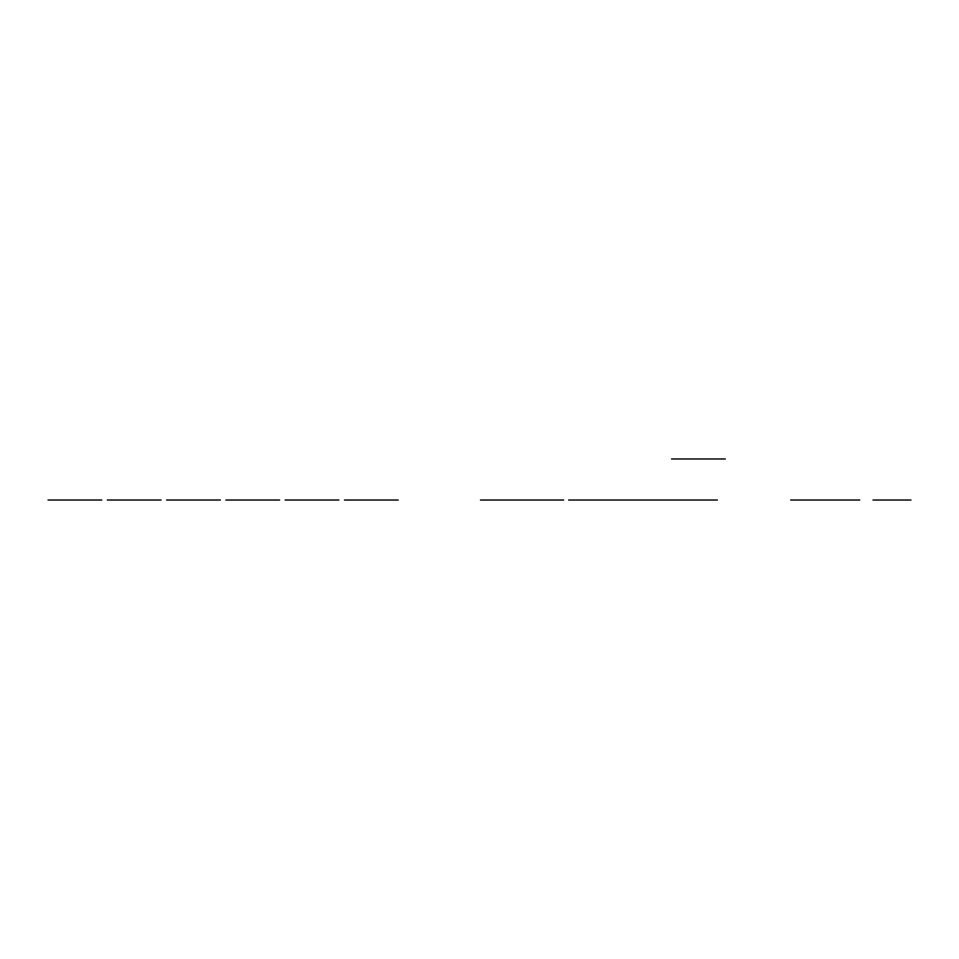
<?xml version="1.0" encoding="UTF-8"?>
<svg xmlns="http://www.w3.org/2000/svg" width="959" height="959" viewBox="0 0 959 959"><rect width="100%" height="100%" fill="white"/><g stroke="black" fill="none" stroke-linecap="round" stroke-linejoin="round"><path stroke-width="1.44" d="M671.468 458.977L725.364 458.977M47.95 500.023L101.846 500.023M107.24 500.023L161.136 500.023M166.518 500.023L220.414 500.023M225.809 500.023L279.704 500.023M285.087 500.023L338.983 500.023M344.377 500.023L398.273 500.023M480.375 500.023L563.748 500.023M568.615 500.023L717.416 500.023M790.636 500.023L859.851 500.023M872.942 500.023L911.05 500.023"/></g></svg>
